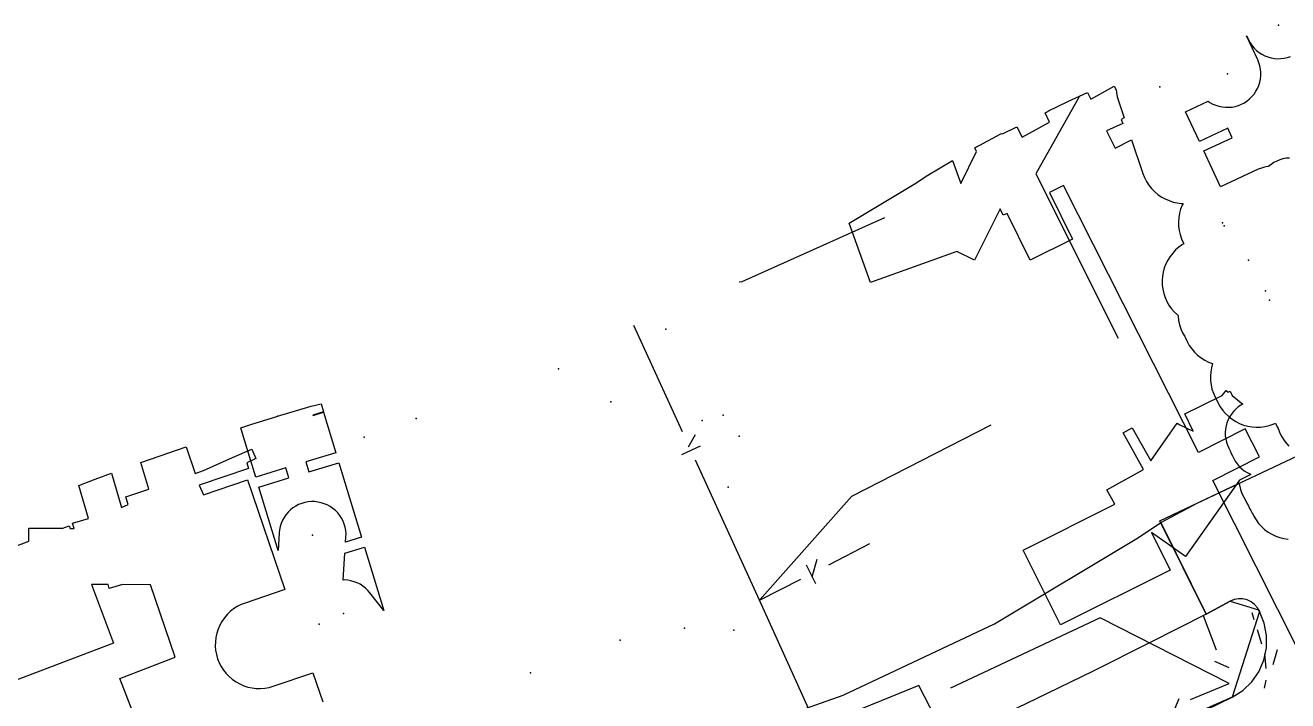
# Model space of a CAD drawing. Header units: metres. Extents: x -3782 to -2031, y 18790 to 19846.
# Drawn here: x -2331.4 to -2271, y 18872.8 to 18905.1 of the extents above; entities that cross this region are included whole.
import ezdxf

# ---------------------------------------------------------------- set-up
doc = ezdxf.new("R2010")
doc.units = ezdxf.units.M
for name, color, linetype in [('BOUNDARY', 7, 'Continuous'), ('CURB', 7, 'Continuous'), ('ELECTR_CABLE_COMM', 7, 'Continuous'), ('GAS', 7, 'Continuous'), ('GRASS', 7, 'Continuous'), ('GROUND', 7, 'Continuous'), ('ROAD', 7, 'Continuous'), ('SEWER', 7, 'Continuous'), ('SIDEWALK_PATH', 7, 'Continuous'), ('TREE', 7, 'Continuous'), ('WATER_PIPELINE', 7, 'Continuous')]:
    doc.layers.add(name, color=color, linetype=linetype)

msp = doc.modelspace()

# ---------------------------------------------------------------- linework, layer by layer
at = {"layer": 'BOUNDARY'}
msp.add_lwpolyline([(-2334.767, 18854.483), (-2327.863, 18859.381), (-2323.503, 18863.228), (-2322.404, 18864.113), (-2320.598, 18864.841), (-2313.984, 18867.137), (-2312.111, 18867.686), (-2308.53, 18868.364), (-2307.656, 18868.486), (-2299.87, 18870.388), (-2292.313, 18873.059), (-2285.062, 18876.473), (-2278.188, 18880.596), (-2277.117, 18881.313), (-2275.371, 18882.247), (-2270.014, 18884.777)], dxfattribs=at)
at = {"layer": 'CURB'}
for points in [[(-2274.955, 18876.938), (-2273.796, 18877.555), (-2272.443, 18877.142), (-2272.396, 18877.053), (-2273.707, 18872.958)], [(-2272.772, 18877.01), (-2272.665, 18876.671)], [(-2272.515, 18876.194), (-2272.302, 18875.515)], [(-2272.156, 18875.037), (-2272.099, 18874.327)], [(-2272.1, 18873.774), (-2272.172, 18873.392)], [(-2273.707, 18872.958), (-2308.808, 18857.517)]]:
    msp.add_lwpolyline(points, dxfattribs=at)
at = {"layer": 'ELECTR_CABLE_COMM'}
for points in [[(-2280.01, 18876.753), (-2287.167, 18873.39)], [(-2273.855, 18873.616), (-2280.01, 18876.753)], [(-2275.096, 18876.869), (-2274.472, 18875.233)], [(-2271.74, 18874.518), (-2271.542, 18875.241)], [(-2274.547, 18874.686), (-2273.863, 18874.38)], [(-2275.695, 18872.845), (-2273.855, 18873.616)], [(-2276.529, 18872.208), (-2276.245, 18872.902)]]:
    msp.add_lwpolyline(points, dxfattribs=at)
at = {"layer": 'GAS'}
for points in [[(-2270.969, 18898.747), (-2271.125, 18898.733), (-2271.279, 18898.704), (-2271.43, 18898.66), (-2271.575, 18898.601), (-2271.715, 18898.528), (-2271.846, 18898.441), (-2271.966, 18898.344), (-2272.005, 18898.341), (-2272.159, 18898.311), (-2272.31, 18898.267), (-2272.455, 18898.208), (-2274.27, 18897.367), (-2275.065, 18899.082), (-2273.704, 18899.713), (-2273.914, 18900.167), (-2275.275, 18899.536), (-2275.934, 18900.958), (-2274.851, 18901.459), (-2274.768, 18901.403), (-2274.63, 18901.328), (-2274.486, 18901.267), (-2274.336, 18901.221), (-2274.182, 18901.189), (-2274.026, 18901.172), (-2273.869, 18901.171), (-2273.713, 18901.185), (-2273.558, 18901.215), (-2273.408, 18901.259), (-2273.262, 18901.318), (-2273.123, 18901.391), (-2272.992, 18901.478), (-2272.87, 18901.577), (-2272.758, 18901.687), (-2272.658, 18901.807), (-2272.57, 18901.937), (-2272.494, 18902.075), (-2272.433, 18902.22), (-2272.387, 18902.37), (-2272.355, 18902.524), (-2272.338, 18902.68), (-2272.337, 18902.837), (-2272.352, 18902.993), (-2272.381, 18903.147), (-2272.426, 18903.298), (-2272.485, 18903.443), (-2273.014, 18904.584), (-2272.916, 18904.385), (-2272.839, 18904.248), (-2272.749, 18904.119), (-2272.648, 18904), (-2272.535, 18903.891), (-2272.411, 18903.793), (-2272.279, 18903.709), (-2272.139, 18903.637), (-2271.993, 18903.58), (-2271.842, 18903.537), (-2271.688, 18903.509), (-2271.531, 18903.497), (-2271.374, 18903.499), (-2271.218, 18903.518), (-2271.065, 18903.551), (-2270.915, 18903.599)], [(-2280.998, 18901.708), (-2283.096, 18897.99)], [(-2283.096, 18897.99), (-2279.151, 18890.129)]]:
    msp.add_lwpolyline(points, dxfattribs=at)
for points in [[(-2276.214, 18885.981), (-2275.565, 18885.682), (-2275.976, 18886.51), (-2274.19, 18887.397), (-2273.999, 18887.631), (-2273.893, 18887.544), (-2273.803, 18887.589), (-2273.704, 18887.39), (-2273.201, 18886.98), (-2273.287, 18886.932), (-2273.415, 18886.842), (-2273.535, 18886.74), (-2273.644, 18886.627), (-2273.741, 18886.504), (-2273.826, 18886.371), (-2273.897, 18886.231), (-2273.954, 18886.085), (-2273.997, 18885.934), (-2274.025, 18885.78), (-2274.037, 18885.623), (-2274.034, 18885.466), (-2274.015, 18885.31), (-2273.982, 18885.157), (-2273.933, 18885.007), (-2273.87, 18884.863), (-2273.803, 18884.743), (-2273.747, 18884.616), (-2273.684, 18884.503), (-2273.632, 18884.384), (-2273.556, 18884.247), (-2273.466, 18884.119), (-2273.364, 18883.999), (-2273.251, 18883.89), (-2273.127, 18883.793), (-2272.995, 18883.708), (-2272.855, 18883.637), (-2272.806, 18883.618), (-2273.352, 18883.347), (-2275.931, 18879.682), (-2277.566, 18880.833), (-2276.672, 18879.044), (-2281.915, 18876.422), (-2283.705, 18879.999), (-2279.316, 18882.194), (-2279.698, 18882.881), (-2277.95, 18883.853), (-2278.923, 18885.601), (-2278.486, 18885.844), (-2277.602, 18884.257), (-2276.331, 18886.063)], [(-2320.241, 18883.011), (-2318.806, 18883.446), (-2318.951, 18883.925), (-2320.386, 18883.49), (-2320.971, 18885.42), (-2321.102, 18885.837), (-2320.632, 18886), (-2319.344, 18886.404), (-2319.346, 18886.407), (-2317.737, 18886.879), (-2317.272, 18886.99), (-2317.152, 18886.608), (-2317.662, 18886.448), (-2317.654, 18886.435), (-2317.146, 18886.589), (-2316.558, 18884.65), (-2317.994, 18884.215), (-2317.849, 18883.736), (-2316.413, 18884.171), (-2315.334, 18880.61), (-2316.093, 18880.38), (-2316.078, 18880.617), (-2316.076, 18880.774), (-2316.089, 18880.93), (-2316.118, 18881.085), (-2316.161, 18881.236), (-2316.219, 18881.382), (-2316.292, 18881.521), (-2316.377, 18881.653), (-2316.475, 18881.775), (-2316.585, 18881.888), (-2316.705, 18881.989), (-2316.834, 18882.078), (-2316.972, 18882.154), (-2317.116, 18882.216), (-2317.265, 18882.264), (-2317.419, 18882.296), (-2317.575, 18882.314), (-2317.732, 18882.316), (-2317.889, 18882.302), (-2318.043, 18882.274), (-2318.194, 18882.23), (-2318.34, 18882.172), (-2318.479, 18882.1), (-2318.611, 18882.015), (-2318.733, 18881.917), (-2318.846, 18881.807), (-2318.947, 18881.687), (-2319.036, 18881.558), (-2319.112, 18881.42), (-2319.174, 18881.276), (-2319.222, 18881.126), (-2319.254, 18880.973), (-2319.272, 18880.817), (-2319.324, 18879.984)], [(-2315.189, 18880.132), (-2314.271, 18877.103), (-2314.93, 18877.95), (-2315.032, 18878.069), (-2315.146, 18878.178), (-2315.27, 18878.275), (-2315.402, 18878.359), (-2315.542, 18878.43), (-2315.689, 18878.486), (-2315.84, 18878.528), (-2315.995, 18878.555), (-2316.151, 18878.567), (-2316.206, 18878.566), (-2316.126, 18879.848)]]:
    msp.add_lwpolyline(points, close=True, dxfattribs=at)
at = {"layer": 'GRASS'}
msp.add_lwpolyline([(-2287.317, 18870.857), (-2288.685, 18873.525), (-2291.434, 18872.412), (-2298.934, 18869.374), (-2310.886, 18864.226), (-2312.133, 18867.779), (-2315.224, 18866.706), (-2312.931, 18859.961), (-2306.453, 18862.508), (-2300.024, 18865.173), (-2293.645, 18867.957)], close=True, dxfattribs=at)
at = {"layer": 'GROUND'}
msp.add_lwpolyline([(-2313.984, 18867.137), (-2312.111, 18867.686), (-2308.53, 18868.364), (-2307.656, 18868.486), (-2299.87, 18870.388), (-2292.313, 18873.059), (-2285.062, 18876.473), (-2278.188, 18880.596), (-2277.124, 18881.309), (-2274.955, 18876.938), (-2277.655, 18875.562), (-2280.357, 18874.212), (-2283.07, 18872.883), (-2285.793, 18871.577), (-2286.524, 18871.215), (-2287.311, 18870.845), (-2293.645, 18867.957), (-2300.024, 18865.173), (-2306.453, 18862.508), (-2312.931, 18859.961), (-2315.224, 18866.706)], close=True, dxfattribs=at)
at = {"layer": 'ROAD'}
msp.add_lwpolyline([(-2276.097, 18871.803), (-2273.707, 18872.958), (-2273.706, 18872.959), (-2273.199, 18873.279), (-2273.198, 18873.28), (-2272.768, 18873.689), (-2272.767, 18873.691), (-2272.427, 18874.177), (-2272.426, 18874.179), (-2272.187, 18874.728), (-2272.187, 18874.73), (-2272.062, 18875.316), (-2272.062, 18875.318), (-2272.056, 18875.912), (-2272.056, 18875.914), (-2272.168, 18876.496), (-2272.168, 18876.498), (-2272.396, 18877.053), (-2272.396, 18877.054), (-2272.496, 18877.237), (-2272.497, 18877.238), (-2272.631, 18877.394), (-2272.632, 18877.396), (-2272.795, 18877.521), (-2272.797, 18877.522), (-2272.984, 18877.612), (-2272.986, 18877.613), (-2273.188, 18877.662), (-2273.19, 18877.663), (-2273.395, 18877.669), (-2273.398, 18877.669), (-2273.6, 18877.634), (-2273.602, 18877.633), (-2273.795, 18877.556), (-2273.796, 18877.555), (-2274.954, 18876.939), (-2274.955, 18876.938), (-2274.956, 18876.939), (-2277.168, 18881.397), (-2277.168, 18881.398), (-2277.168, 18881.399), (-2273.744, 18883.016), (-2273.372, 18883.191), (-2273.359, 18883.101), (-2273.309, 18882.901), (-2273.24, 18882.707), (-2273.152, 18882.52), (-2273.07, 18882.382), (-2273.001, 18882.237), (-2272.93, 18882.118), (-2272.872, 18881.993), (-2272.805, 18881.882), (-2272.75, 18881.765), (-2272.707, 18881.692), (-2272.671, 18881.615), (-2272.565, 18881.438), (-2272.443, 18881.272), (-2272.304, 18881.119), (-2272.152, 18880.981), (-2271.987, 18880.858), (-2271.81, 18880.751), (-2271.624, 18880.663), (-2271.43, 18880.593), (-2271.23, 18880.543), (-2271.026, 18880.512)], dxfattribs=at)
at = {"layer": 'SEWER'}
for points in [[(-2297.138, 18892.841), (-2290.316, 18895.902)], [(-2297.274, 18892.83), (-2297.138, 18892.841)], [(-2299.987, 18885.658), (-2302.311, 18890.738)], [(-2291.891, 18882.574), (-2285.229, 18885.983)], [(-2299.707, 18884.927), (-2299.372, 18885.531)], [(-2300.024, 18884.573), (-2299.123, 18884.985)], [(-2296.302, 18877.601), (-2299.364, 18884.294)], [(-2296.302, 18877.601), (-2291.891, 18882.574)], [(-2292.996, 18879.299), (-2291.024, 18880.311)], [(-2293.79, 18878.718), (-2293.547, 18879.56)], [(-2294.081, 18879.286), (-2293.629, 18878.404)], [(-2296.302, 18877.601), (-2294.33, 18878.613)], [(-2293.254, 18870.882), (-2296.302, 18877.601)]]:
    msp.add_lwpolyline(points, dxfattribs=at)
at = {"layer": 'SIDEWALK_PATH'}
msp.add_lwpolyline([(-2282.342, 18868.786), (-2273.707, 18872.958), (-2273.198, 18873.279), (-2272.768, 18873.69), (-2272.427, 18874.178), (-2272.187, 18874.729), (-2272.062, 18875.317), (-2272.056, 18875.912), (-2272.168, 18876.497), (-2272.396, 18877.053), (-2272.496, 18877.237), (-2272.631, 18877.395), (-2272.796, 18877.522), (-2272.985, 18877.613), (-2273.189, 18877.662), (-2273.396, 18877.669), (-2273.601, 18877.633), (-2273.796, 18877.555), (-2274.955, 18876.938), (-2277.655, 18875.562), (-2280.357, 18874.212), (-2283.07, 18872.883), (-2285.793, 18871.577)], dxfattribs=at)
at = {"layer": 'TREE'}
for p in [(-2271.482, 18905.096), (-2273.936, 18902.77), (-2277.158, 18902.154), (-2274.174, 18895.647), (-2274.084, 18895.504), (-2272.923, 18893.861), (-2272.105, 18892.392), (-2271.921, 18891.955), (-2300.781, 18890.565), (-2305.924, 18888.662), (-2303.42, 18887.081), (-2312.728, 18886.285), (-2299.044, 18886.187), (-2298.043, 18886.441), (-2315.208, 18885.397), (-2297.272, 18885.45), (-2297.807, 18883.011), (-2317.675, 18880.716), (-2316.193, 18876.968), (-2317.367, 18876.446), (-2299.888, 18876.267), (-2297.537, 18876.166), (-2302.964, 18875.694), (-2307.249, 18874.13)]:
    msp.add_point(p, dxfattribs=at)
at = {"layer": 'WATER_PIPELINE'}
for points in [[(-2269.442, 18873.046), (-2274.635, 18883.325), (-2272.403, 18884.452), (-2273.08, 18885.791), (-2275.311, 18884.664), (-2281.763, 18897.436), (-2282.444, 18897.1), (-2281.335, 18894.859), (-2283.356, 18893.859), (-2284.465, 18896.099), (-2284.647, 18896.009), (-2284.8, 18896.318), (-2286.019, 18893.859), (-2286.869, 18894.281), (-2291.005, 18892.799), (-2292.017, 18895.624), (-2288.904, 18897.49), (-2288.251, 18897.928), (-2287.073, 18898.635), (-2286.679, 18897.535), (-2285.927, 18899.052), (-2286.017, 18899.234), (-2285.961, 18899.264), (-2285.777, 18899.355), (-2285.772, 18899.365), (-2284.801, 18899.885), (-2284.733, 18899.918), (-2284.686, 18899.895), (-2283.996, 18900.236), (-2283.749, 18899.737), (-2282.436, 18900.465), (-2282.652, 18900.902), (-2282.485, 18900.985), (-2282.493, 18901.002), (-2281.588, 18901.429), (-2281.562, 18901.442), (-2280.623, 18901.886), (-2280.462, 18901.561), (-2279.343, 18902.181), (-2279.251, 18902.015), (-2279.24, 18901.883), (-2279.204, 18901.68), (-2279.148, 18901.482), (-2278.873, 18900.667), (-2279.02, 18900.586), (-2278.932, 18900.39), (-2279.71, 18900.042), (-2279.3, 18899.214), (-2278.516, 18899.61), (-2277.972, 18897.999), (-2277.897, 18897.807), (-2277.803, 18897.624), (-2277.691, 18897.451), (-2277.564, 18897.289), (-2277.42, 18897.141), (-2277.264, 18897.007), (-2277.094, 18896.889), (-2276.914, 18896.789), (-2276.725, 18896.707), (-2276.529, 18896.643), (-2276.328, 18896.599), (-2276.123, 18896.576), (-2276.056, 18896.574), (-2276.096, 18896.495), (-2276.17, 18896.303), (-2276.224, 18896.104), (-2276.259, 18895.901), (-2276.274, 18895.695), (-2276.269, 18895.489), (-2276.243, 18895.285), (-2276.198, 18895.084), (-2276.133, 18894.888), (-2276.049, 18894.7), (-2276.017, 18894.643), (-2276.083, 18894.606), (-2276.251, 18894.487), (-2276.407, 18894.352), (-2276.549, 18894.203), (-2276.675, 18894.04), (-2276.785, 18893.866), (-2276.878, 18893.682), (-2276.952, 18893.489), (-2277.006, 18893.291), (-2277.041, 18893.088), (-2277.056, 18892.882), (-2277.051, 18892.676), (-2277.025, 18892.472), (-2276.98, 18892.271), (-2276.915, 18892.075), (-2276.831, 18891.887), (-2276.729, 18891.707), (-2276.61, 18891.539), (-2276.476, 18891.383), (-2276.326, 18891.241), (-2276.294, 18891.217), (-2276.293, 18891.176), (-2276.268, 18890.972), (-2276.222, 18890.771), (-2276.157, 18890.575), (-2276.074, 18890.387), (-2275.972, 18890.208), (-2275.954, 18890.183), (-2275.944, 18890.153), (-2275.86, 18889.965), (-2275.759, 18889.786), (-2275.64, 18889.617), (-2275.505, 18889.461), (-2275.355, 18889.32), (-2275.193, 18889.193), (-2275.019, 18889.083), (-2274.834, 18888.991), (-2274.642, 18888.917), (-2274.641, 18888.917), (-2274.641, 18888.916), (-2274.696, 18888.717), (-2274.731, 18888.514), (-2274.746, 18888.308), (-2274.741, 18888.102), (-2274.715, 18887.898), (-2274.67, 18887.697), (-2274.605, 18887.501), (-2274.521, 18887.313), (-2274.441, 18887.173), (-2274.376, 18887.026), (-2274.274, 18886.847), (-2274.155, 18886.679), (-2274.021, 18886.523), (-2273.871, 18886.381), (-2273.708, 18886.254), (-2273.534, 18886.144), (-2273.35, 18886.052), (-2273.158, 18885.978), (-2272.959, 18885.923), (-2272.756, 18885.888), (-2272.55, 18885.874), (-2272.344, 18885.879), (-2272.14, 18885.904), (-2271.939, 18885.95), (-2271.743, 18886.015), (-2271.641, 18886.06), (-2271.558, 18885.894), (-2271.509, 18885.817), (-2271.5, 18885.798), (-2271.497, 18885.785), (-2271.423, 18885.593), (-2271.331, 18885.408), (-2271.222, 18885.234), (-2271.095, 18885.071), (-2271.003, 18884.974)], [(-2332.834, 18879.819), (-2331.245, 18880.422), (-2331.243, 18881.041), (-2329.619, 18881.037), (-2329.312, 18881.153), (-2329.268, 18881.036), (-2329.081, 18881.036), (-2329.154, 18881.284), (-2328.384, 18881.511), (-2328.845, 18883.08), (-2328.075, 18883.391), (-2327.297, 18883.682), (-2326.813, 18882.038), (-2326.487, 18882.184), (-2326.609, 18882.547), (-2325.508, 18882.917), (-2325.879, 18884.178), (-2323.72, 18884.928), (-2323.294, 18883.66), (-2322.886, 18883.797), (-2321.499, 18884.417), (-2320.586, 18884.826), (-2320.382, 18884.37), (-2320.825, 18884.171), (-2320.732, 18883.894), (-2323.1, 18883.099), (-2322.895, 18882.641), (-2320.787, 18883.356), (-2319.007, 18878.107), (-2320.901, 18877.465), (-2321.093, 18877.389), (-2321.276, 18877.295), (-2321.449, 18877.183), (-2321.611, 18877.055), (-2321.759, 18876.912), (-2321.892, 18876.755), (-2322.01, 18876.586), (-2322.11, 18876.405), (-2322.192, 18876.216), (-2322.255, 18876.02), (-2322.299, 18875.819), (-2322.322, 18875.614), (-2322.326, 18875.408), (-2322.309, 18875.203), (-2322.272, 18875), (-2322.215, 18874.802), (-2322.14, 18874.61), (-2322.046, 18874.427), (-2321.934, 18874.253), (-2321.806, 18874.092), (-2321.663, 18873.944), (-2321.506, 18873.81), (-2321.336, 18873.693), (-2321.156, 18873.593), (-2320.967, 18873.511), (-2320.771, 18873.448), (-2320.569, 18873.404), (-2320.365, 18873.381), (-2320.159, 18873.377), (-2319.953, 18873.394), (-2319.75, 18873.431), (-2319.552, 18873.487), (-2317.658, 18874.13), (-2317.189, 18872.745)], [(-2345.044, 18845.298), (-2317.204, 18854.108), (-2320.986, 18865.26), (-2323.597, 18866.945), (-2322.26, 18869.017), (-2322.361, 18869.315), (-2324.769, 18868.383), (-2326.885, 18873.855), (-2324.247, 18874.876), (-2325.422, 18878.341), (-2326.757, 18878.344), (-2327.396, 18878.156), (-2327.452, 18878.346), (-2328.25, 18878.348), (-2327.187, 18875.542), (-2334.463, 18872.787)]]:
    msp.add_lwpolyline(points, dxfattribs=at)

doc.saveas('drawing.dxf')
